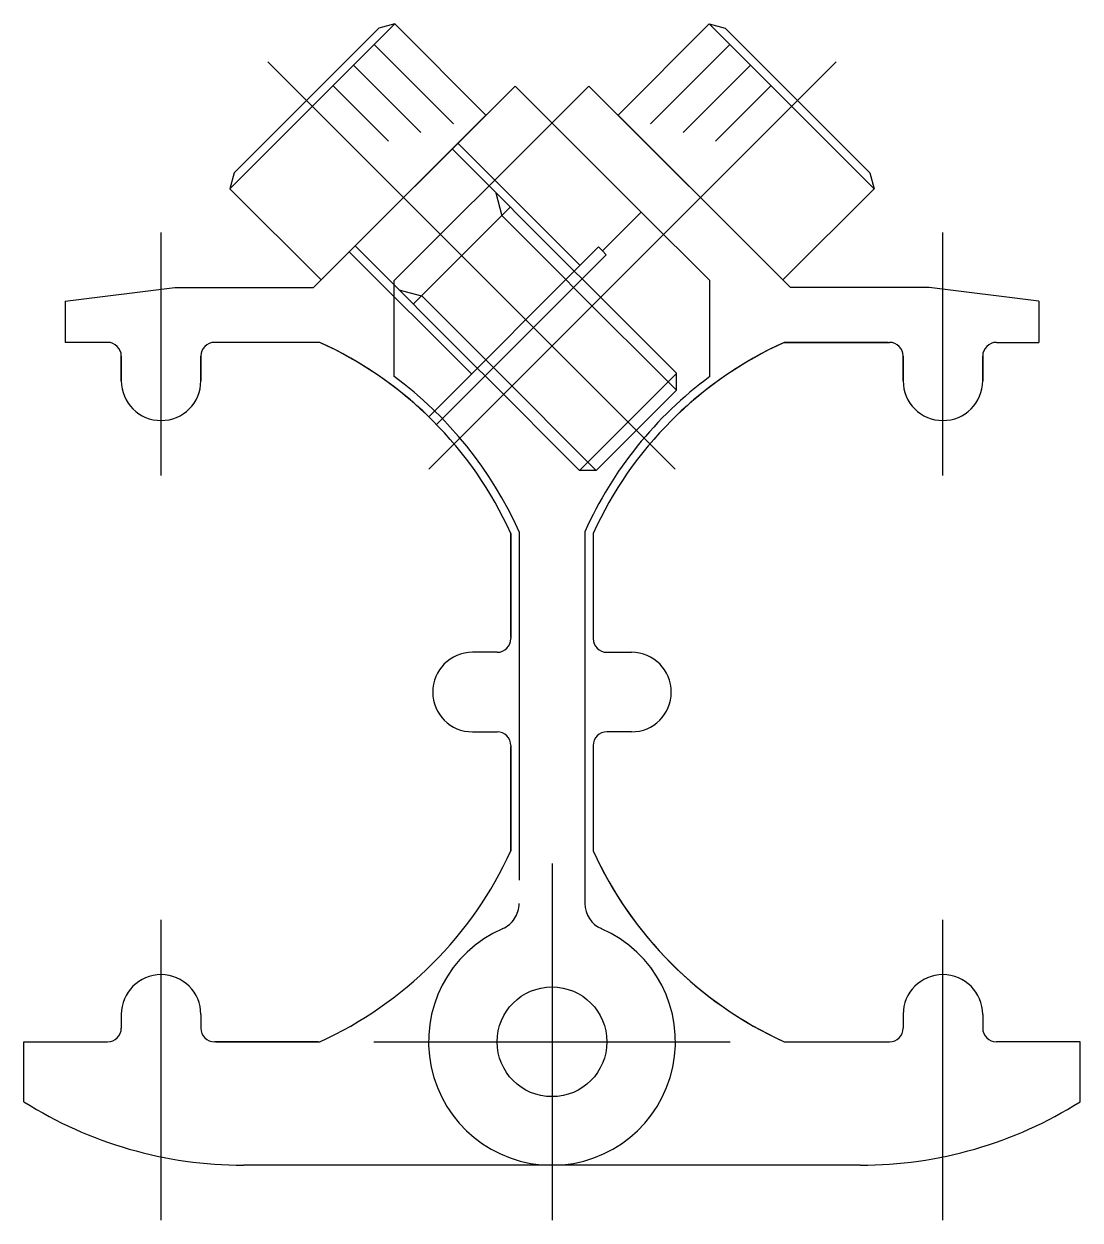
# Model space of a CAD drawing. Extents: x -73 to 19, y -149 to 151.
# Drawn here: x -19.25 to 19.25, y -6.5 to 37.11 of the extents above; entities that cross this region are included whole.
import ezdxf

# ---------------------------------------------------------------- set-up
doc = ezdxf.new("R2010")
doc.units = 0
doc.linetypes.add('CENTER', pattern=[50.8, 31.75, -6.35, 6.35, -6.35])
doc.linetypes.add('DASHED', pattern=[19.05, 12.7, -6.35])
doc.layers.get('0').update_dxf_attribs({"linetype": 'CONTINUOUS'})
doc.layers.add('CENTER', color=1, linetype='CONTINUOUS')

msp = doc.modelspace()

# ---------------------------------------------------------------- linework, layer by layer
at = {"color": 7, "linetype": 'CONTINUOUS'}
for p, q in [((-5.729, 37.11), (-11.74, 31.099)), ((-5.729, 37.11), (-6.309, 36.955)), ((-2.406, 33.786), (-5.729, 37.11)), ((2.406, 33.786), (5.729, 37.11)), ((5.729, 37.11), (11.74, 31.099)), ((5.729, 37.11), (6.309, 36.955)), ((-6.309, 36.955), (-11.584, 31.679)), ((6.309, 36.955), (11.584, 31.679)), ((-6.481, 36.359), (-3.591, 33.469)), ((6.481, 36.359), (3.591, 33.469)), ((-7.232, 35.607), (-4.776, 33.151)), ((7.232, 35.607), (4.776, 33.151)), ((-1.346, 34.846), (-8.692, 27.5)), ((-7.983, 34.856), (-5.961, 32.834)), ((-1.346, 34.846), (3.25, 30.25)), ((1.346, 34.846), (0, 33.5)), ((1.346, 34.846), (8.692, 27.5)), ((7.983, 34.856), (5.961, 32.834)), ((-2.406, 33.786), (-8.416, 27.776)), ((2.406, 33.786), (8.416, 27.776)), ((-11.584, 31.679), (-11.74, 31.099)), ((11.584, 31.679), (11.74, 31.099)), ((-11.74, 31.099), (-8.416, 27.776)), ((11.74, 31.099), (8.416, 27.776)), ((3.25, 30.25), (1.836, 28.836)), ((5.75, 27.75), (3.25, 30.25)), ((1.694, 28.977), (-4.493, 22.79)), ((1.836, 28.836), (1.694, 28.977)), ((1.836, 28.836), (1.977, 28.694)), ((1.977, 28.694), (-4.21, 22.507)), ((1.096, 27.813), (0.813, 28.096)), ((-17.75, 27), (-13.75, 27.5)), ((-13.75, 27.5), (-8.692, 27.5)), ((5.75, 24.25), (5.75, 27.75)), ((5.75, 27.75), (5.75, 27.75)), ((5.75, 27.75), (5.75, 27.75)), ((5.75, 27.75), (5.75, 27.75)), ((5.75, 27.75), (5.75, 27.75)), ((5.75, 27.75), (5.75, 27.75)), ((5.75, 27.75), (5.75, 27.75)), ((5.75, 27.75), (5.75, 27.75)), ((5.75, 27.75), (5.75, 27.75)), ((5.75, 27.75), (5.75, 27.75)), ((5.75, 27.75), (5.75, 27.75)), ((5.75, 27.75), (5.75, 27.75)), ((5.75, 27.75), (5.75, 27.75)), ((5.75, 27.75), (5.75, 27.75)), ((5.75, 27.75), (5.75, 27.75)), ((5.75, 27.75), (5.75, 27.75)), ((5.75, 27.75), (5.75, 27.75)), ((5.75, 27.75), (5.75, 27.75)), ((5.75, 27.75), (5.75, 27.75)), ((13.75, 27.5), (8.692, 27.5)), ((17.75, 27), (13.75, 27.5)), ((-17.75, 27), (-17.75, 25.5)), ((17.75, 27), (17.75, 25.5)), ((-16.2, 25.5), (-17.75, 25.5)), ((-17.75, 25.5), (-17.75, 25.5)), ((-17.75, 25.5), (-17.75, 25.5)), ((-8.467, 25.5), (-12.3, 25.5)), ((-8.467, 25.5), (-12.25, 25.5)), ((8.467, 25.5), (12.3, 25.5)), ((12.25, 25.5), (8.467, 25.5)), ((16.2, 25.5), (17.75, 25.5)), ((17.75, 25.5), (17.75, 25.5)), ((17.75, 25.5), (17.75, 25.5)), ((-15.7, 24.1), (-15.7, 25)), ((-15.7, 25), (-15.7, 24.1)), ((-12.8, 25), (-12.8, 24.1)), ((-12.8, 24.1), (-12.8, 25)), ((12.8, 24.1), (12.8, 25)), ((12.8, 25), (12.8, 24.1)), ((15.7, 25), (15.7, 24.1)), ((15.7, 24.1), (15.7, 25)), ((-2.44, 24.277), (-2.723, 24.56)), ((-4.493, 22.79), (-4.493, 22.79)), ((4.493, 22.79), (4.493, 22.79)), ((-4.21, 22.507), (-4.21, 22.507)), ((4.21, 22.507), (4.21, 22.507)), ((-1.5, 14.75), (-1.5, 18.533)), ((-1.5, 18.533), (-1.5, 14.7)), ((1.2, 18.597), (1.2, 5.041)), ((1.5, 18.533), (1.5, 14.7)), ((-2, 14.2), (-2.9, 14.2)), ((2, 14.2), (2.9, 14.2)), ((-2.9, 11.3), (-2, 11.3)), ((2.9, 11.3), (2, 11.3)), ((-1.5, 10.8), (-1.5, 6.967)), ((-1.5, 6.967), (-1.5, 10.75)), ((1.5, 10.8), (1.5, 6.967)), ((1.5, 10.75), (1.5, 6.967)), ((-15.7, 1), (-15.7, 0.5)), ((-12.8, 1), (-12.8, 0.5)), ((12.8, 1), (12.8, 0.5)), ((15.7, 1), (15.7, 0.5)), ((-19.25, -2.189), (-19.25, 0)), ((-19.25, 0), (-16.2, 0)), ((-8.522, 0), (-12.3, 0)), ((-12.25, 0), (-8.467, 0)), ((8.467, 0), (12.25, 0)), ((8.522, 0), (12.3, 0)), ((19.25, 0), (16.2, 0)), ((19.25, -2.189), (19.25, 0)), ((11.25, -4.5), (-11.25, -4.5))]:
    msp.add_line(p, q, dxfattribs=at)
at = {"color": 3, "linetype": 'DASHED'}
for p, q in [((-5.75, 27.75), (0, 33.5)), ((-3.431, 32.761), (1.024, 28.306)), ((0.813, 28.096), (-3.642, 32.55)), ((-2.05, 30.956), (-1.825, 30.115)), ((-1.522, 30.428), (-5.058, 26.892)), ((0.505, 27.788), (-1.828, 30.121)), ((-2.936, 24.347), (-7.391, 28.801)), ((-2.723, 24.56), (-7.178, 29.015)), ((-5.75, 24.25), (-5.75, 27.75)), ((4.536, 23.758), (0.788, 27.505)), ((4.536, 24.373), (1.096, 27.813)), ((-5.586, 27.42), (-4.753, 27.197)), ((-2.418, 24.865), (-4.751, 27.198)), ((1.613, 20.834), (-2.135, 24.582)), ((1.003, 20.834), (-2.44, 24.277)), ((1.003, 20.834), (4.538, 24.37)), ((4.536, 23.758), (4.536, 24.373)), ((1.613, 20.834), (4.536, 23.758)), ((1.613, 20.834), (1.003, 20.834)), ((-1.2, 18.597), (-1.2, 5.041))]:
    msp.add_line(p, q, dxfattribs=at)
at = {"color": 3, "linetype": 'CONTINUOUS'}
for p, q in [((0.788, 27.505), (0.505, 27.788)), ((-2.135, 24.582), (-2.418, 24.865))]:
    msp.add_line(p, q, dxfattribs=at)
at = {"color": 7, "linetype": 'CONTINUOUS'}
msp.add_circle((0, 0), 2, dxfattribs=at)
for centre, radius, start, end in [((-16.2, 25), 0.5, 0, 90), ((-12.3, 25), 0.5, 90, 180), ((-14.25, 12.75), 14, 45.8185, 65.6042), ((-14.25, 12.75), 14, 24.3958, 65.6042), ((14.25, 12.75), 14, 114.3958, 155.6042), ((14.25, 12.75), 14, 114.3958, 134.1815), ((12.3, 25), 0.5, 360, 90), ((16.2, 25), 0.5, 90, 180), ((-14.25, 24.1), 1.45, 180, 0), ((-14.25, 24.1), 1.45, 180, 0), ((14.25, 12.75), 14.3, 126.4703, 155.8654), ((14.25, 24.1), 1.45, 180, 360), ((14.25, 24.1), 1.45, 180, 360), ((-2, 14.7), 0.5, 270, 0), ((2, 14.7), 0.5, 180, 270), ((-2.9, 12.75), 1.45, 90, 270), ((2.9, 12.75), 1.45, 270, 90), ((-2, 10.8), 0.5, 0, 90), ((2, 10.8), 0.5, 90, 180), ((-14.25, 12.75), 14, 294.3958, 335.6042), ((14.25, 12.75), 14, 204.3958, 245.38), ((14.25, 12.75), 14, 204.3958, 245.6042), ((2.2, 5.041), 1, 180, 246.4218), ((0, 0), 4.5, 270, 66.4218), ((-14.25, 1), 1.45, 360, 180), ((14.25, 1), 1.45, 0, 180), ((-16.2, 0.5), 0.5, 270, 360), ((-12.3, 0.5), 0.5, 180, 270), ((12.3, 0.5), 0.5, 270, 0), ((16.2, 0.5), 0.5, 180, 270), ((-11.25, 10.5), 15, 237.769, 270), ((11.25, 10.5), 15, 270, 302.231)]:
    msp.add_arc(centre, radius, start, end, dxfattribs=at)
at = {"color": 3, "linetype": 'DASHED'}
for centre, radius, start, end in [((-14.25, 12.75), 14.3, 24.1346, 53.5297), ((-2.2, 5.041), 1, 293.5782, 0), ((0, 0), 4.5, 113.5782, 270)]:
    msp.add_arc(centre, radius, start, end, dxfattribs=at)
at = {"layer": 'CENTER', "color": 1, "linetype": 'CENTER'}
for p, q in [((4.488, 20.882), (-10.361, 35.731)), ((-4.488, 20.882), (10.361, 35.731)), ((-14.25, 20.65), (-14.25, 29.5)), ((14.25, 20.65), (14.25, 29.5)), ((0, 6.5), (0, -6.5)), ((-14.25, -6.5), (-14.25, 4.45)), ((14.25, -6.5), (14.25, 4.45)), ((-6.5, 0), (6.5, 0))]:
    msp.add_line(p, q, dxfattribs=at)

doc.saveas('drawing.dxf')
